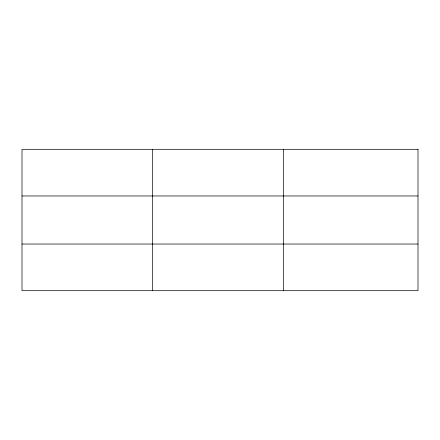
<?xml version="1.0" encoding="UTF-8"?>
<svg xmlns="http://www.w3.org/2000/svg" width="440" height="440" viewBox="0 0 440 440"><rect width="100%" height="100%" fill="white"/><g stroke="black" fill="none" stroke-linecap="round" stroke-linejoin="round"><path stroke-width="0.66" d="M152.68 290.692L152.68 149.309M283.36 290.692L283.36 149.309M22 195.965L418 195.965M22 244.035L418 244.035M418 149.309L418 290.692L22 290.692L22 149.309L418 149.309"/></g></svg>
